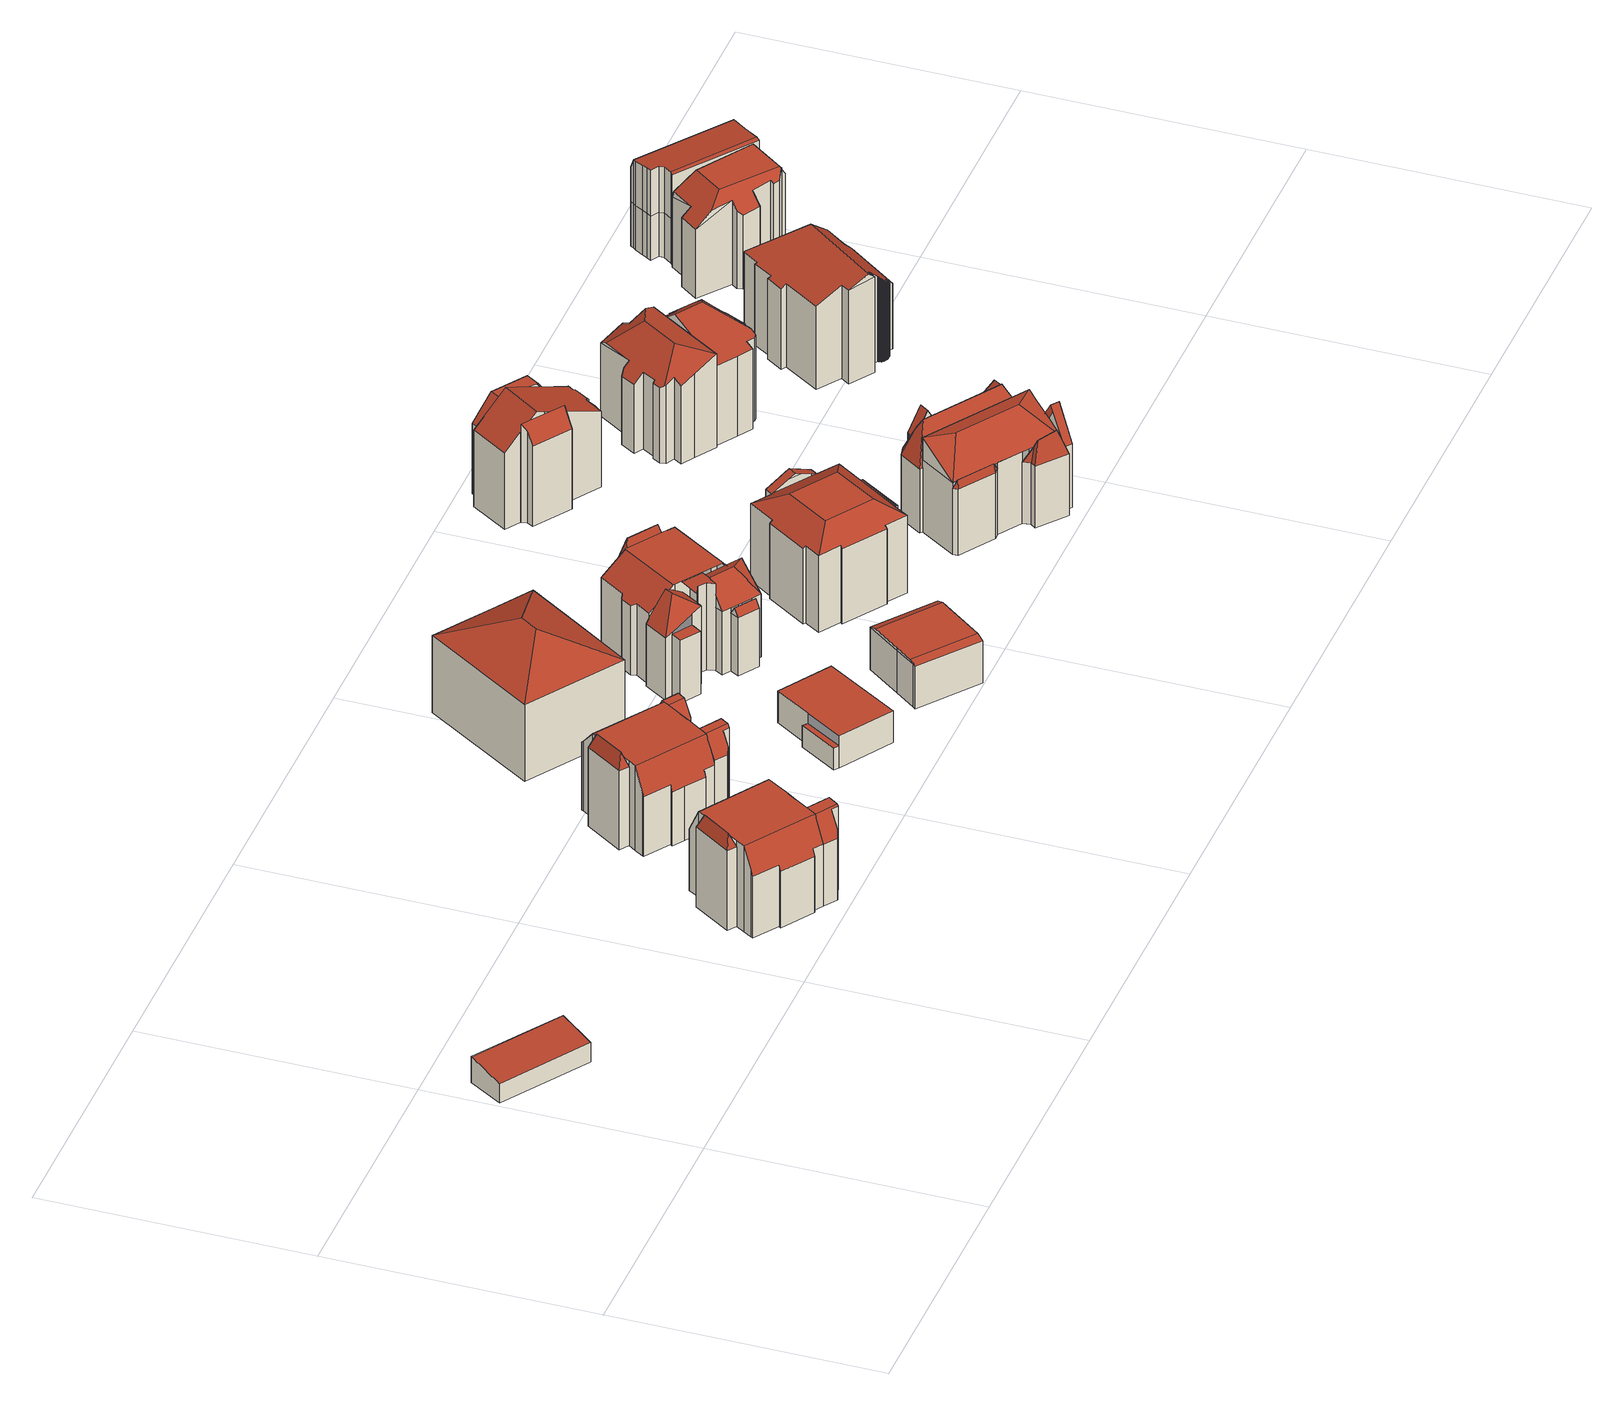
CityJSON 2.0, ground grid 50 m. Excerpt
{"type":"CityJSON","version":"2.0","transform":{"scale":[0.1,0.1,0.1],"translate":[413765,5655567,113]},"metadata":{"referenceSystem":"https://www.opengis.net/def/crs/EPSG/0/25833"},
"CityObjects":{
"building1":{"type":"Building","attributes":{"Dachtyp_tdc":"tdcPolyFlatRoof","Gemeindeschluessel":14612000,"Dachneigung":10.15,"QualitaetDacherkennung":80,"Geometrietyp2DReferenz":"3000","measuredHeight":5.22,"function":"31001_9998","roofType":"2100"},"geometry":[{"type":"Solid","lod":"2","boundaries":[[[[0,1,2,3]],[[1,4,5,2]],[[4,6,7,5]],[[6,0,3,7]],[[6,4,1,0]],[[3,2,5,7]]]],"semantics":{"surfaces":[{"type":"WallSurface"},{"type":"RoofSurface"},{"type":"GroundSurface"}],"values":[[0,0,0,0,1,2]]}}]},
"building2":{"type":"Building","attributes":{"Gemeindeschluessel":14612000,"Geometrietyp2DReferenz":"3000","function":"31001_9998","roofType":"9999"},"children":["building2-1","building2-2","building2-3","building2-4"]},
"building2-1":{"type":"BuildingPart","attributes":{"Dachtyp_tdc":"tdcFreeFormRoof","Dachneigung":68.94,"QualitaetDacherkennung":16,"Geometrietyp2DReferenz":"3000","measuredHeight":18.73,"roofType":"5000"},"parents":["building2"],"geometry":[{"type":"MultiSurface","lod":"2","boundaries":[[[8,9,10,11]],[[9,12,13,10]],[[12,14,15,13]],[[16,14,12]],[[17,16,12,9]],[[17,9,8]],[[16,17,8,14]],[[10,13,15,11]]],"semantics":{"surfaces":[{"type":"WallSurface"},{"type":"RoofSurface"},{"type":"GroundSurface"}],"values":[0,0,0,1,1,1,1,2]}}]},
"building2-2":{"type":"BuildingPart","attributes":{"Dachtyp_tdc":"tdcFreeFormRoof","Dachneigung":63.87,"QualitaetDacherkennung":48,"Geometrietyp2DReferenz":"3000","measuredHeight":17.4,"roofType":"5000"},"parents":["building2"],"geometry":[{"type":"MultiSurface","lod":"2","boundaries":[[[18,19,20,21]],[[19,22,23,20]],[[22,24,25,23]],[[24,26,27,25]],[[26,28,29,27]],[[28,30,31,29]],[[30,32,33,31]],[[32,34,35,33]],[[34,36,37,35]],[[36,38,39,37]],[[38,40,41,39]],[[40,42,43,41]],[[30,28,26,24,22,19,18,44]],[[45,42,40,38,36,34,32]],[[44,45,32,30]],[[21,20,23,25,27,29,31,33,35,37,39,41,43,46,47]]],"semantics":{"surfaces":[{"type":"WallSurface"},{"type":"RoofSurface"},{"type":"GroundSurface"}],"values":[0,0,0,0,0,0,0,0,0,0,0,0,1,1,1,2]}}]},
"building2-3":{"type":"BuildingPart","attributes":{"Dachtyp_tdc":"tdcCutGableRoof","Dachneigung":0.083,"QualitaetDacherkennung":59,"Geometrietyp2DReferenz":"3000","measuredHeight":17.43,"roofType":"9999"},"parents":["building2"],"geometry":[{"type":"MultiSurface","lod":"2","boundaries":[[[48,15,14]],[[48,49,50,15]],[[49,51,52,50]],[[51,53,54,52]],[[53,55,56,54]],[[55,57,58,56]],[[57,59,60,58]],[[59,61,60]],[[62,63,18,21,64,65]],[[66,67,59,57,55,53,51,49]],[[68,69,70,71,72,73,74,75,45,76]],[[49,48,77,68,76,63,62,66]],[[46,43,78,79,80,81,82,83,84,11,15,50,52,54,56,58,60,85,86,64,21,47]],[[75,74,78,43,42]],[[74,73,79,78]],[[73,72,80,79]],[[72,71,81,80]],[[71,70,82,81]],[[70,69,83,82]],[[69,68,84,83]],[[68,77,11,84]],[[77,8,11]]],"semantics":{"surfaces":[{"type":"WallSurface"},{"type":"RoofSurface"},{"type":"GroundSurface"}],"values":[0,0,0,0,0,0,0,0,0,1,1,1,2,0,0,0,0,0,0,0,0,0]}}]},
"building2-4":{"type":"BuildingPart","attributes":{"Dachtyp_tdc":"tdcPolyFlatRoof","Dachneigung":0,"QualitaetDacherkennung":0,"Geometrietyp2DReferenz":"3000","measuredHeight":3.07,"roofType":"9999"},"parents":["building2"],"geometry":[{"type":"MultiSurface","lod":"2","boundaries":[[[65,87,88,89,90,91,92,93,94,61,95,96]],[[61,94,97,60]],[[94,93,98,97]],[[93,92,99,98]],[[92,91,100,99]],[[91,90,101,100]],[[90,89,102,101]],[[89,88,103,102]],[[88,87,104,103]],[[87,65,64,104]],[[85,60,97,98,99,100,101,102,103,104,64,86]],[[60,85,95,61]],[[85,86,96,95]],[[86,64,65,96]]],"semantics":{"surfaces":[{"type":"RoofSurface"},{"type":"WallSurface"},{"type":"GroundSurface"},{"type":"ClosureSurface","isClosure":"1","QuelleClosure":"LoD1Solid"}],"values":[0,1,1,1,1,1,1,1,1,1,2,3,3,3]}}]},
"building3":{"type":"Building","attributes":{"Gemeindeschluessel":14612000,"Geometrietyp2DReferenz":"3000","function":"31001_9998","roofType":"9999"},"children":["building3-1","building3-2","building3-3","building3-4"]},
"building3-1":{"type":"BuildingPart","attributes":{"Dachtyp_tdc":"tdcFreeFormRoof","Dachneigung":71.23,"QualitaetDacherkennung":24,"Geometrietyp2DReferenz":"3000","measuredHeight":18.83,"roofType":"5000"},"parents":["building3"],"geometry":[{"type":"MultiSurface","lod":"2","boundaries":[[[105,106,107,108]],[[106,109,110,107]],[[111,105,108,112]],[[113,109,106]],[[114,113,106,105]],[[114,105,111]],[[113,114,111,109]],[[108,107,110,112]]],"semantics":{"surfaces":[{"type":"WallSurface"},{"type":"RoofSurface"},{"type":"GroundSurface"}],"values":[0,0,0,1,1,1,1,2]}}]},
"building3-2":{"type":"BuildingPart","attributes":{"Dachtyp_tdc":"tdcFreeFormRoof","Dachneigung":60.77,"QualitaetDacherkennung":48,"Geometrietyp2DReferenz":"3000","measuredHeight":17.16,"roofType":"5000"},"parents":["building3"],"geometry":[{"type":"MultiSurface","lod":"2","boundaries":[[[115,116,117,118]],[[116,119,120,117]],[[119,121,122,120]],[[121,123,124,125,122]],[[126,127,128,129]],[[127,130,131,128]],[[130,132,133,131]],[[132,134,135,133]],[[134,136,137,135]],[[136,138,139,137]],[[138,140,141,139]],[[140,115,118,141]],[[142,143,144,123,121,119,116,115,140]],[[138,136,134,132,130,127,126,145]],[[145,142,140,138]],[[118,117,120,122,125,146,147,148,129,128,131,133,135,137,139,141]]],"semantics":{"surfaces":[{"type":"WallSurface"},{"type":"RoofSurface"},{"type":"GroundSurface"}],"values":[0,0,0,0,0,0,0,0,0,0,0,0,1,1,1,2]}}]},
"building3-3":{"type":"BuildingPart","attributes":{"Dachtyp_tdc":"tdcFreeFormRoof","Dachneigung":61.76,"QualitaetDacherkennung":52,"Geometrietyp2DReferenz":"3000","measuredHeight":17.16,"roofType":"5000"},"parents":["building3"],"geometry":[{"type":"MultiSurface","lod":"2","boundaries":[[[149,150,151,152]],[[150,153,154,151]],[[153,155,156,154]],[[155,157,158,156]],[[157,159,160,158]],[[159,161,162,160]],[[161,163,164,162]],[[165,166,167,168]],[[166,149,152,167]],[[169,170,166,165,171,172,173]],[[174,175,176,177,178,179]],[[172,180,176,175,173]],[[157,174,179,159]],[[159,179,178,161]],[[161,178,177,163]],[[155,175,174,157]],[[153,173,175,155]],[[150,169,173,153]],[[149,170,169,150]],[[166,170,149]],[[152,151,154,156,158,160,162,164,181,168,167]]],"semantics":{"surfaces":[{"type":"WallSurface"},{"type":"RoofSurface"},{"type":"GroundSurface"}],"values":[0,0,0,0,0,0,0,0,0,1,1,1,0,0,0,0,0,0,0,0,2]}}]},
"building3-4":{"type":"BuildingPart","attributes":{"Dachtyp_tdc":"tdcCutGableRoof","Dachneigung":0.085,"QualitaetDacherkennung":45,"Geometrietyp2DReferenz":"3000","measuredHeight":17.19,"roofType":"9999"},"parents":["building3"],"geometry":[{"type":"MultiSurface","lod":"2","boundaries":[[[124,182,183,125]],[[182,184,185,183]],[[184,186,187,185]],[[186,188,189,187]],[[188,190,191,189]],[[190,192,193,191]],[[192,194,195,193]],[[194,196,197,195]],[[196,198,112,197]],[[198,111,112]],[[199,110,109]],[[199,200,201,110]],[[200,202,203,201]],[[202,204,205,203]],[[204,206,207,205]],[[206,208,209,207]],[[208,210,211,209]],[[210,212,213,211]],[[212,214,165,168,213]],[[215,216,126,129,217]],[[180,171,214,212,210,208,206,204,202,200]],[[196,194,192,190,188,186,184,182,124,144,218]],[[200,199,198,196,218,216,215,180]],[[146,125,183,185,187,189,191,193,195,197,112,110,201,203,205,207,209,211,213,168,181,164,217,129,148,147]]],"semantics":{"surfaces":[{"type":"WallSurface"},{"type":"RoofSurface"},{"type":"GroundSurface"}],"values":[0,0,0,0,0,0,0,0,0,0,0,0,0,0,0,0,0,0,0,0,1,1,1,2]}}]},
"building4":{"type":"Building","attributes":{"Gemeindeschluessel":14612000,"Geometrietyp2DReferenz":"3000","function":"31001_9998","roofType":"9999"},"children":["building4-1","building4-2"]},
"building4-1":{"type":"BuildingPart","attributes":{"Dachtyp_tdc":"tdcPolyFlatRoof","Dachneigung":0,"QualitaetDacherkennung":64,"Geometrietyp2DReferenz":"3000","measuredHeight":6.53,"roofType":"1000"},"parents":["building4"],"geometry":[{"type":"MultiSurface","lod":"2","boundaries":[[[219,220,221,222]],[[220,223,224,221]],[[223,225,226,227,224]],[[228,219,222,229,230]],[[228,225,223,220,219]],[[222,221,224,227,229]]],"semantics":{"surfaces":[{"type":"WallSurface"},{"type":"RoofSurface"},{"type":"GroundSurface"}],"values":[0,0,0,0,1,2]}}]},
"building4-2":{"type":"BuildingPart","attributes":{"Dachtyp_tdc":"tdcPolyFlatRoof","Dachneigung":0,"QualitaetDacherkennung":9,"Geometrietyp2DReferenz":"3000","measuredHeight":4.47,"roofType":"1000"},"parents":["building4"],"geometry":[{"type":"MultiSurface","lod":"2","boundaries":[[[231,230,229,232]],[[226,233,234,227]],[[233,231,232,234]],[[233,226,230,231]],[[232,229,227,234]]],"semantics":{"surfaces":[{"type":"WallSurface"},{"type":"RoofSurface"},{"type":"GroundSurface"}],"values":[0,0,0,1,2]}}]},
"building5":{"type":"Building","attributes":{"Dachtyp_tdc":"tdcHipRoof","Gemeindeschluessel":14612000,"Dachneigung":25.05,"QualitaetDacherkennung":82,"Geometrietyp2DReferenz":"3000","measuredHeight":20.49,"function":"31001_9998","roofType":"3200"},"geometry":[{"type":"Solid","lod":"2","boundaries":[[[[235,236,237,238]],[[236,239,240,237]],[[239,241,242,240]],[[241,243,244,242]],[[243,245,246,244]],[[245,247,248,246]],[[247,235,238,248]],[[243,241,239,236,249]],[[235,247,250]],[[236,235,250,249]],[[247,245,243,249,250]],[[238,237,240,242,244,246,248]]]],"semantics":{"surfaces":[{"type":"WallSurface"},{"type":"RoofSurface"},{"type":"GroundSurface"}],"values":[[0,0,0,0,0,0,0,1,1,1,1,2]]}}]},
"building6":{"type":"Building","attributes":{"Dachtyp_tdc":"tdcCutGableRoof","Gemeindeschluessel":14612000,"Dachneigung":0.039,"QualitaetDacherkennung":63,"Geometrietyp2DReferenz":"3000","measuredHeight":9.21,"function":"31001_9998","roofType":"9999"},"geometry":[{"type":"Solid","lod":"2","boundaries":[[[[251,252,253,254]],[[252,255,256,253]],[[255,257,258,256]],[[257,259,260,258]],[[259,261,262,260]],[[261,251,254,262]],[[261,263,264,265,251]],[[266,267,268,269]],[[263,268,267,270,264]],[[252,265,264,270,255]],[[255,270,267,266,257]],[[257,266,269,259]],[[259,269,268,263,261]],[[251,265,252]],[[254,253,256,258,260,262]]]],"semantics":{"surfaces":[{"type":"WallSurface"},{"type":"RoofSurface"},{"type":"GroundSurface"}],"values":[[0,0,0,0,0,0,1,1,1,0,0,0,0,0,2]]}}]},
"building7":{"type":"Building","attributes":{"Gemeindeschluessel":14612000,"Geometrietyp2DReferenz":"3000","function":"31001_9998","roofType":"9999"},"children":["building7-1","building7-2","building7-3","building7-4","building7-5","building7-6","building7-7"]},
"building7-1":{"type":"BuildingPart","attributes":{"Dachtyp_tdc":"tdcPolyFlatRoof","Dachneigung":0,"QualitaetDacherkennung":30,"Geometrietyp2DReferenz":"3000","measuredHeight":12.84,"roofType":"1000"},"parents":["building7"],"geometry":[{"type":"MultiSurface","lod":"2","boundaries":[[[271,272,273,274]],[[275,276,277,278]],[[276,271,274,277]],[[276,275,272,271]],[[274,273,278,277]]],"semantics":{"surfaces":[{"type":"WallSurface"},{"type":"RoofSurface"},{"type":"GroundSurface"}],"values":[0,0,0,1,2]}}]},
"building7-2":{"type":"BuildingPart","attributes":{"Dachtyp_tdc":"tdcFreeFormRoof","Dachneigung":56.28,"QualitaetDacherkennung":9,"Geometrietyp2DReferenz":"3000","measuredHeight":13.29,"roofType":"5000"},"parents":["building7"],"geometry":[{"type":"MultiSurface","lod":"2","boundaries":[[[279,280,281,282]],[[280,283,284,281]],[[285,279,282,286]],[[287,280,279,288]],[[285,283,287,288]],[[280,287,283]],[[285,288,279]],[[282,281,284,286]]],"semantics":{"surfaces":[{"type":"WallSurface"},{"type":"RoofSurface"},{"type":"GroundSurface"}],"values":[0,0,0,1,1,0,0,2]}}]},
"building7-3":{"type":"BuildingPart","attributes":{"Dachtyp_tdc":"tdcCutGableRoof","Dachneigung":0.027,"QualitaetDacherkennung":46,"Geometrietyp2DReferenz":"3000","measuredHeight":17.98,"roofType":"9999"},"parents":["building7"],"geometry":[{"type":"MultiSurface","lod":"2","boundaries":[[[289,290,291]],[[289,292,293,290]],[[292,294,295,293]],[[294,296,297,295]],[[296,298,299,297]],[[298,300,301,299]],[[300,302,303,301]],[[302,304,305,306,303]],[[307,308,309,310,311]],[[308,312,313,309]],[[312,314,315,313]],[[316,317,318,319]],[[317,320,321,318]],[[320,322,323,321]],[[322,324,323]],[[320,317,316,314,312,308,307,325,326,327,328]],[[329,330,304,302,300,298,296,294,292]],[[328,331,329,292,289,322,320]],[[290,293,295,297,299,301,303,306,332,333,334,335,336,310,309,313,315,319,318,321,323]],[[314,316,319,315]]],"semantics":{"surfaces":[{"type":"WallSurface"},{"type":"RoofSurface"},{"type":"GroundSurface"}],"values":[0,0,0,0,0,0,0,0,0,0,0,0,0,0,0,1,1,1,2,0]}}]},
"building7-4":{"type":"BuildingPart","attributes":{"Dachtyp_tdc":"tdcHipAndGableRoof","Dachneigung":52.8,"QualitaetDacherkennung":31,"Geometrietyp2DReferenz":"3000","measuredHeight":18.02,"roofType":"5000"},"parents":["building7"],"geometry":[{"type":"MultiSurface","lod":"2","boundaries":[[[337,338,339,340]],[[338,341,275,278,339]],[[342,343,344,273,272]],[[343,345,346,344]],[[345,311,310,346]],[[343,342,341,338,347]],[[338,337,348,349,327,350,347]],[[350,325,311,345,343,347]],[[336,335,334,340,339,278,273,344,346,310]]],"semantics":{"surfaces":[{"type":"WallSurface"},{"type":"RoofSurface"},{"type":"GroundSurface"}],"values":[0,0,0,0,0,1,1,1,2]}}]},
"building7-5":{"type":"BuildingPart","attributes":{"Dachtyp_tdc":"tdcHipAndGableRoof","Dachneigung":57.94,"QualitaetDacherkennung":33,"Geometrietyp2DReferenz":"3000","measuredHeight":17.99,"roofType":"5000"},"parents":["building7"],"geometry":[{"type":"MultiSurface","lod":"2","boundaries":[[[305,351,352,306]],[[351,353,354,352]],[[353,355,285,286,354]],[[356,357,358,284,283]],[[357,359,360,358]],[[353,361,362]],[[361,363,330,364,365,366,367,362]],[[356,355,353,362,367,368,369,357]],[[357,369,359]],[[305,304,363,361,351]],[[351,361,353]],[[306,352,354,286,284,358,360,333,332]]],"semantics":{"surfaces":[{"type":"WallSurface"},{"type":"RoofSurface"},{"type":"GroundSurface"}],"values":[0,0,0,0,0,1,1,1,0,0,0,2]}}]},
"building7-6":{"type":"BuildingPart","attributes":{"Dachtyp_tdc":"tdcPolyFlatRoof","Dachneigung":3.85,"QualitaetDacherkennung":46,"Geometrietyp2DReferenz":"3000","measuredHeight":17.85,"roofType":"2100"},"parents":["building7"],"geometry":[{"type":"MultiSurface","lod":"2","boundaries":[[[370,371,372,360,359,369]],[[371,373,374,372]],[[373,375,337,340,374]],[[376,377,375,373,371,370,368,366]],[[360,372,374,340,334,333]]],"semantics":{"surfaces":[{"type":"WallSurface"},{"type":"RoofSurface"},{"type":"GroundSurface"}],"values":[0,0,0,1,2]}}]},
"building7-7":{"type":"BuildingPart","attributes":{"Dachtyp_tdc":"tdcFreeFormRoof","Dachneigung":75.62,"QualitaetDacherkennung":17,"Geometrietyp2DReferenz":"3000","measuredHeight":19,"roofType":"5000"},"parents":["building7"],"geometry":[{"type":"MultiSurface","lod":"2","boundaries":[[[378,379,380,381]],[[379,291,290,380]],[[324,378,381,323]],[[382,291,379]],[[383,382,379,378]],[[383,378,324]],[[382,383,324,291]],[[381,380,290,323]]],"semantics":{"surfaces":[{"type":"WallSurface"},{"type":"RoofSurface"},{"type":"GroundSurface"}],"values":[0,0,0,1,1,1,1,2]}}]},
"building8":{"type":"Building","attributes":{"Gemeindeschluessel":14612000,"Geometrietyp2DReferenz":"3000","function":"31001_9998","roofType":"9999"},"children":["building8-1","building8-2","building8-3"]},
"building8-1":{"type":"BuildingPart","attributes":{"Dachtyp_tdc":"tdcGableRoof","Dachneigung":24.05,"QualitaetDacherkennung":38,"Geometrietyp2DReferenz":"3000","measuredHeight":17.75,"roofType":"3100"},"parents":["building8"],"geometry":[{"type":"MultiSurface","lod":"2","boundaries":[[[384,385,386,387]],[[385,388,389,386]],[[388,390,391,389]],[[388,385,392]],[[385,384,393,394,392]],[[390,388,392,394,395]],[[387,386,389,391]]],"semantics":{"surfaces":[{"type":"WallSurface"},{"type":"RoofSurface"},{"type":"GroundSurface"}],"values":[0,0,0,0,1,1,2]}}]},
"building8-2":{"type":"BuildingPart","attributes":{"Dachtyp_tdc":"tdcCutTentRoof","Dachneigung":0.045,"QualitaetDacherkennung":71,"Geometrietyp2DReferenz":"3000","measuredHeight":18.6,"roofType":"9999"},"parents":["building8"],"geometry":[{"type":"MultiSurface","lod":"2","boundaries":[[[396,397,398,399]],[[397,400,401,398]],[[400,402,403,401]],[[402,404,405,403]],[[404,406,407,405]],[[406,408,409,407]],[[408,410,411,409]],[[410,412,387,411]],[[412,384,387]],[[413,391,390]],[[413,414,415,391]],[[414,416,417,415]],[[416,418,417]],[[419,420,421,422,423]],[[420,424,425,421]],[[424,426,427,425]],[[426,428,429,427]],[[428,396,399,429]],[[410,408,406,404,402,400,430,431]],[[414,413,395,393,412,410,431,432]],[[424,420,419,416,414,432,433]],[[400,397,396,428,426,424,433,430]],[[433,432,431,430]],[[399,398,401,403,405,407,409,411,387,391,415,417,422,421,425,427,429]]],"semantics":{"surfaces":[{"type":"WallSurface"},{"type":"RoofSurface"},{"type":"GroundSurface"}],"values":[0,0,0,0,0,0,0,0,0,0,0,0,0,0,0,0,0,0,1,1,1,1,1,2]}}]},
"building8-3":{"type":"BuildingPart","attributes":{"Dachtyp_tdc":"tdcFreeFormRoof","Dachneigung":25.91,"QualitaetDacherkennung":15,"Geometrietyp2DReferenz":"3000","measuredHeight":15.72,"roofType":"5000"},"parents":["building8"],"geometry":[{"type":"MultiSurface","lod":"2","boundaries":[[[418,434,435,417]],[[434,436,437,435]],[[436,423,422,437]],[[438,423,436]],[[439,438,436,434]],[[439,434,418]],[[438,439,418,423]],[[417,435,437,422]]],"semantics":{"surfaces":[{"type":"WallSurface"},{"type":"RoofSurface"},{"type":"GroundSurface"}],"values":[0,0,0,1,1,1,1,2]}}]},
"building9":{"type":"Building","attributes":{"Gemeindeschluessel":14612000,"Geometrietyp2DReferenz":"3000","function":"31001_9998","roofType":"9999"},"children":["building9-1","building9-2","building9-3","building9-4","building9-5","building9-6"]},
"building9-1":{"type":"BuildingPart","attributes":{"Dachtyp_tdc":"tdcFreeFormRoof","Dachneigung":73.49,"QualitaetDacherkennung":21,"Geometrietyp2DReferenz":"3000","measuredHeight":17.15,"roofType":"5000"},"parents":["building9"],"geometry":[{"type":"MultiSurface","lod":"2","boundaries":[[[440,441,442,443]],[[441,444,445,442]],[[444,446,447,445]],[[448,449,450,451]],[[449,452,453,450]],[[452,440,443,453]],[[449,448,454,455]],[[448,456,454]],[[456,446,457,458,459,455,454]],[[446,444,457]],[[444,441,458,457]],[[441,440,459,458]],[[440,452,449,455,459]],[[443,442,445,447,460,451,450,453]]],"semantics":{"surfaces":[{"type":"WallSurface"},{"type":"RoofSurface"},{"type":"GroundSurface"}],"values":[0,0,0,0,0,0,1,1,1,1,1,1,1,2]}}]},
"building9-2":{"type":"BuildingPart","attributes":{"Dachtyp_tdc":"tdcHipRoof","Dachneigung":44.76,"QualitaetDacherkennung":26,"Geometrietyp2DReferenz":"3000","measuredHeight":19.75,"roofType":"3200"},"parents":["building9"],"geometry":[{"type":"MultiSurface","lod":"2","boundaries":[[[461,462,463,447,446]],[[462,464,463]],[[465,466,467,468,469,470]],[[471,472,473,474,475,476]],[[477,478,479]],[[480,481,482,483,484,485]],[[462,486,461,480,485,479,478]],[[484,477,479,485]],[[461,486,462]],[[462,478,465]],[[466,477,484,471]],[[471,484,483,472]],[[465,478,477,466]],[[447,463,469,468,475,474,487,460]]],"semantics":{"surfaces":[{"type":"WallSurface"},{"type":"RoofSurface"},{"type":"GroundSurface"}],"values":[0,0,0,0,1,1,1,1,0,0,0,0,0,2]}}]},
"building9-3":{"type":"BuildingPart","attributes":{"Dachtyp_tdc":"tdcFreeFormRoof","Dachneigung":77.21,"QualitaetDacherkennung":11,"Geometrietyp2DReferenz":"3000","measuredHeight":14.96,"roofType":"5000"},"parents":["building9"],"geometry":[{"type":"MultiSurface","lod":"2","boundaries":[[[464,488,489,463]],[[488,490,491,489]],[[490,470,469,491]],[[492,470,490]],[[493,492,490,488]],[[493,488,464]],[[492,493,464,470]],[[463,489,491,469]]],"semantics":{"surfaces":[{"type":"WallSurface"},{"type":"RoofSurface"},{"type":"GroundSurface"}],"values":[0,0,0,1,1,1,1,2]}}]},
"building9-4":{"type":"BuildingPart","attributes":{"Dachtyp_tdc":"tdcFreeFormRoof","Dachneigung":64.59,"QualitaetDacherkennung":11,"Geometrietyp2DReferenz":"3000","measuredHeight":19.85,"roofType":"5000"},"parents":["building9"],"geometry":[{"type":"MultiSurface","lod":"2","boundaries":[[[494,495,496,497]],[[495,498,499,496]],[[498,500,501,499]],[[502,503,504,505]],[[503,506,507,504]],[[506,508,509,507]],[[508,510,511,509]],[[510,512,513,511]],[[512,514,515,513]],[[514,516,517,515]],[[516,518,519,517]],[[518,476,475,519]],[[467,494,497,468]],[[518,516,520]],[[516,514,512,521,520]],[[512,510,508,506,522,521]],[[506,503,502,500,498,523,524,525,522]],[[498,495,523]],[[495,494,524,523]],[[494,467,476,525,524]],[[476,518,520,521,522,525]],[[497,496,499,501,505,504,507,509,511,513,515,517,519,475,468]]],"semantics":{"surfaces":[{"type":"WallSurface"},{"type":"RoofSurface"},{"type":"GroundSurface"}],"values":[0,0,0,0,0,0,0,0,0,0,0,0,0,1,1,1,1,1,1,1,1,2]}}]},
"building9-5":{"type":"BuildingPart","attributes":{"Dachtyp_tdc":"tdcGableRoof","Dachneigung":59.98,"QualitaetDacherkennung":42,"Geometrietyp2DReferenz":"3000","measuredHeight":19.25,"roofType":"3100"},"parents":["building9"],"geometry":[{"type":"MultiSurface","lod":"2","boundaries":[[[473,526,527,474]],[[526,528,529,527]],[[528,530,531,529]],[[530,532,451,531]],[[528,526,473,533,482,534]],[[534,532,530,528]],[[487,474,527,529,531,451,460]]],"semantics":{"surfaces":[{"type":"WallSurface"},{"type":"RoofSurface"},{"type":"GroundSurface"}],"values":[0,0,0,0,1,1,2]}}]},
"building9-6":{"type":"BuildingPart","attributes":{"Dachtyp_tdc":"tdcGableRoof","Dachneigung":60.09,"QualitaetDacherkennung":43,"Geometrietyp2DReferenz":"3000","measuredHeight":18.38,"roofType":"3100"},"parents":["building9"],"geometry":[{"type":"MultiSurface","lod":"2","boundaries":[[[535,504,505,501,536,537]],[[538,539,504,535]],[[539,540,502,505,504]],[[541,542,536,501,500]],[[542,543,537,536]],[[543,538,535,537]],[[544,543,542,541,545]],[[546,547,544,545,548]],[[539,546,548,540]],[[540,548,545,541]],[[538,547,546,539]],[[543,544,547,538]]],"semantics":{"surfaces":[{"type":"GroundSurface"},{"type":"WallSurface"},{"type":"RoofSurface"}],"values":[0,1,1,1,1,1,2,2,1,1,1,1]}}]},
"building10":{"type":"Building","attributes":{"Gemeindeschluessel":14612000,"Geometrietyp2DReferenz":"3000","function":"31001_9998","roofType":"9999"},"children":["building10-1","building10-2","building10-3"]},
"building10-1":{"type":"BuildingPart","attributes":{"Dachtyp_tdc":"tdcPolyFlatRoof","Dachneigung":59.56,"QualitaetDacherkennung":51,"Geometrietyp2DReferenz":"3000","measuredHeight":19.94,"roofType":"2100"},"parents":["building10"],"geometry":[{"type":"MultiSurface","lod":"2","boundaries":[[[549,550,551,552,553]],[[550,554,555,551]],[[554,556,557,555]],[[556,558,559,560,557]],[[558,556,554,550,549,561,562,563,564]],[[552,551,555,557,560,565]]],"semantics":{"surfaces":[{"type":"WallSurface"},{"type":"RoofSurface"},{"type":"GroundSurface"}],"values":[0,0,0,0,1,2]}}]},
"building10-2":{"type":"BuildingPart","attributes":{"Dachtyp_tdc":"tdcCutGableRoof","Dachneigung":0.098,"QualitaetDacherkennung":52,"Geometrietyp2DReferenz":"3000","measuredHeight":18.99,"roofType":"9999"},"parents":["building10"],"geometry":[{"type":"MultiSurface","lod":"2","boundaries":[[[566,567,568,569]],[[567,570,571,568]],[[570,572,573,571]],[[567,566,574,575]],[[570,567,575,576]],[[572,570,576,577,578]],[[576,575,574,579,580,577]],[[569,568,571,573,581]]],"semantics":{"surfaces":[{"type":"WallSurface"},{"type":"RoofSurface"},{"type":"GroundSurface"}],"values":[0,0,0,1,0,1,1,2]}}]},
"building10-3":{"type":"BuildingPart","attributes":{"Dachtyp_tdc":"tdcGableRoof","Dachneigung":23.31,"QualitaetDacherkennung":14,"Geometrietyp2DReferenz":"3000","measuredHeight":21.15,"roofType":"3100"},"parents":["building10"],"geometry":[{"type":"MultiSurface","lod":"2","boundaries":[[[582,583,584,585]],[[583,586,587,584]],[[586,588,589,587]],[[588,590,591,589]],[[590,592,593,591]],[[592,594,595,593]],[[594,596,597,595]],[[596,553,552,597]],[[559,598,599,560]],[[598,600,601,599]],[[600,602,603,601]],[[602,604,569,603]],[[604,566,569]],[[605,573,572]],[[605,606,607,573]],[[608,604,602,600,598,559,564,609]],[[609,562,553,596,594,592,590,588,586,583,582,606,605,578,580,608]],[[607,585,584,587,589,591,593,595,597,552,565,560,599,601,603,569,581,573]],[[606,582,585,607]]],"semantics":{"surfaces":[{"type":"WallSurface"},{"type":"RoofSurface"},{"type":"GroundSurface"}],"values":[0,0,0,0,0,0,0,0,0,0,0,0,0,0,0,1,1,2,0]}}]},
"building11":{"type":"Building","attributes":{"Dachtyp_tdc":"tdcFreeFormRoof","Gemeindeschluessel":14612000,"Dachneigung":40.17,"QualitaetDacherkennung":18,"Geometrietyp2DReferenz":"3000","measuredHeight":19.99,"function":"31001_9998","roofType":"5000"},"geometry":[{"type":"Solid","lod":"2","boundaries":[[[[610,611,612,613]],[[611,614,615,612]],[[614,616,617,615]],[[616,618,619,617]],[[618,620,621,619]],[[620,622,623,621]],[[622,624,625,623]],[[624,626,627,625]],[[626,628,629,627]],[[628,630,631,629]],[[630,632,633,631]],[[632,634,635,633]],[[634,636,637,635]],[[636,638,639,637]],[[638,640,641,639]],[[640,642,643,641]],[[642,610,613,643]],[[616,614,644,645,622,620,618]],[[610,642,640,646,647,648]],[[611,648,647,644,614]],[[644,647,646,638,636,634,632,630,628,626,624,645]],[[624,622,645]],[[640,638,646]],[[611,610,648]],[[613,612,615,617,619,621,623,625,627,629,631,633,635,637,639,641,643]]]],"semantics":{"surfaces":[{"type":"WallSurface"},{"type":"RoofSurface"},{"type":"GroundSurface"}],"values":[[0,0,0,0,0,0,0,0,0,0,0,0,0,0,0,0,0,1,1,1,1,0,0,0,2]]}}]},
"building12":{"type":"Building","attributes":{"Dachtyp_tdc":"tdcFreeFormRoof","Gemeindeschluessel":14612000,"Dachneigung":19.99,"QualitaetDacherkennung":17,"Geometrietyp2DReferenz":"3000","measuredHeight":20.39,"function":"31001_9998","roofType":"5000"},"geometry":[{"type":"Solid","lod":"2","boundaries":[[[[649,650,651,652]],[[650,653,654,651]],[[653,655,656,654]],[[655,657,658,656]],[[657,659,660,658]],[[659,661,662,660]],[[661,663,664,662]],[[663,665,666,664]],[[665,667,668,666]],[[667,669,670,668]],[[669,671,672,670]],[[671,673,674,672]],[[673,675,676,674]],[[675,677,678,676]],[[677,679,680,678]],[[679,681,682,680]],[[681,683,684,682]],[[683,685,686,684]],[[685,649,652,686]],[[687,675,673,671,669,667,665,663,661,659,688,689]],[[657,655,653,650,690,689,688]],[[677,687,689,690,649,685,683,681,679]],[[659,657,688]],[[650,649,690]],[[677,675,687]],[[652,651,654,656,658,660,662,664,666,668,670,672,674,676,678,680,682,684,686]]]],"semantics":{"surfaces":[{"type":"WallSurface"},{"type":"RoofSurface"},{"type":"GroundSurface"}],"values":[[0,0,0,0,0,0,0,0,0,0,0,0,0,0,0,0,0,0,0,1,1,1,0,0,0,2]]}}]},
"building13":{"type":"Building","attributes":{"Dachtyp_tdc":"tdcFreeFormRoof","Gemeindeschluessel":14612000,"Dachneigung":20.88,"QualitaetDacherkennung":15,"Geometrietyp2DReferenz":"3000","measuredHeight":20.53,"function":"31001_9998","roofType":"5000"},"geometry":[{"type":"Solid","lod":"2","boundaries":[[[[691,692,693,694]],[[692,695,696,693]],[[695,697,698,696]],[[697,699,700,698]],[[699,701,702,700]],[[701,703,704,702]],[[703,705,706,704]],[[705,707,708,706]],[[707,709,710,708]],[[709,711,712,710]],[[711,713,714,712]],[[713,715,716,714]],[[715,717,718,716]],[[717,719,720,718]],[[719,721,722,720]],[[721,723,724,722]],[[723,725,726,724]],[[725,727,728,726]],[[727,729,730,728]],[[729,731,732,730]],[[731,733,734,732]],[[733,735,736,734]],[[735,737,738,736]],[[737,739,740,738]],[[739,741,742,740]],[[741,743,744,742]],[[743,745,746,744]],[[745,747,748,746]],[[747,749,750,748]],[[749,751,752,750]],[[751,753,754,752]],[[753,755,756,754]],[[755,757,758,756]],[[757,759,760,758]],[[759,761,762,760]],[[761,763,764,762]],[[763,765,766,764]],[[765,767,768,766]],[[767,769,770,768]],[[769,771,772,770]],[[771,773,774,772]],[[773,775,776,774]],[[775,777,778,776]],[[777,779,780,778]],[[779,781,782,780]],[[781,783,784,782]],[[783,785,786,784]],[[785,787,788,786]],[[787,789,790,788]],[[789,791,792,790]],[[791,793,794,792]],[[793,795,796,794]],[[795,797,798,796]],[[797,799,800,798]],[[799,801,802,800]],[[801,803,804,802]],[[803,805,806,804]],[[805,807,808,806]],[[807,809,810,808]],[[809,811,812,810]],[[811,813,814,812]],[[813,691,694,814]],[[815,807,805,803,801,799,816,817]],[[817,816,797,795,793,791,789,787,785,783,781,779,818]],[[813,811,809,815,817,818,777,775,773,771,769,767,765,763,761,759,757,755,753,751,749,747,745,743,741,739,737,735,733,731,729,727,725,723,721,719,717,715,713,711,709,707,705,703,701,699,697,695,692,691]],[[799,797,816]],[[779,777,818]],[[809,807,815]],[[694,693,696,698,700,702,704,706,708,710,712,714,716,718,720,722,724,726,728,730,732,734,736,738,740,742,744,746,748,750,752,754,756,758,760,762,764,766,768,770,772,774,776,778,780,782,784,786,788,790,792,794,796,798,800,802,804,806,808,810,812,814]]]],"semantics":{"surfaces":[{"type":"WallSurface"},{"type":"RoofSurface"},{"type":"GroundSurface"}],"values":[[0,0,0,0,0,0,0,0,0,0,0,0,0,0,0,0,0,0,0,0,0,0,0,0,0,0,0,0,0,0,0,0,0,0,0,0,0,0,0,0,0,0,0,0,0,0,0,0,0,0,0,0,0,0,0,0,0,0,0,0,0,0,1,1,1,0,0,0,2]]}}]},
"building14":{"type":"Building","attributes":{"Dachtyp_tdc":"tdcFreeFormRoof","Gemeindeschluessel":14612000,"Dachneigung":2.72,"QualitaetDacherkennung":35,"Geometrietyp2DReferenz":"3000","measuredHeight":19.31,"function":"31001_9998","roofType":"5000"},"geometry":[{"type":"Solid","lod":"2","boundaries":[[[[819,820,821,822]],[[820,823,824,821]],[[823,825,826,824]],[[825,827,828,826]],[[827,829,830,828]],[[829,831,832,830]],[[831,833,834,832]],[[833,835,836,834]],[[835,837,838,836]],[[837,839,840,838]],[[839,841,842,840]],[[841,843,844,842]],[[843,845,846,844]],[[845,847,848,846]],[[847,849,850,848]],[[849,851,852,850]],[[851,819,822,852]],[[833,831,853,854,855,839,837,835]],[[820,819,851,849,847,845,843,841,855,854,856,857]],[[856,858,859,827,825,823,857]],[[858,853,831,829,859]],[[854,853,858,856]],[[841,839,855]],[[829,827,859]],[[823,820,857]],[[822,821,824,826,828,830,832,834,836,838,840,842,844,846,848,850,852]]]],"semantics":{"surfaces":[{"type":"WallSurface"},{"type":"RoofSurface"},{"type":"GroundSurface"}],"values":[[0,0,0,0,0,0,0,0,0,0,0,0,0,0,0,0,0,1,1,1,1,1,0,0,0,2]]}}]},
"building15":{"type":"Building","attributes":{"Dachtyp_tdc":"tdcFreeFormRoof","Gemeindeschluessel":14612000,"Dachneigung":4.59,"QualitaetDacherkennung":21,"Geometrietyp2DReferenz":"3000","measuredHeight":18.5,"function":"31001_9998","roofType":"5000"},"geometry":[{"type":"Solid","lod":"2","boundaries":[[[[860,861,862,863]],[[861,864,865,862]],[[864,866,867,865]],[[866,868,869,867]],[[868,870,871,869]],[[870,872,873,871]],[[872,874,875,873]],[[874,876,877,875]],[[876,878,879,877]],[[878,880,881,879]],[[880,882,883,881]],[[882,884,885,883]],[[884,886,887,885]],[[886,888,889,887]],[[888,890,891,889]],[[890,892,893,891]],[[892,894,895,893]],[[894,896,897,895]],[[896,898,899,897]],[[898,900,901,899]],[[900,902,903,901]],[[902,904,905,903]],[[904,906,907,905]],[[906,908,909,907]],[[908,860,863,909]],[[910,911,912,913]],[[914,915,916,917,918,919,920,921,886,922,923,924,925,926,927]],[[928,929,930,931,932,933,913,912,934,914,927]],[[904,934,912,911,906]],[[902,914,934,904]],[[861,933,932,864]],[[860,913,933,861]],[[864,932,931,866]],[[866,931,930,868]],[[868,930,929,870]],[[870,929,928,872]],[[872,928,927,874]],[[874,927,926,876]],[[876,926,925,878]],[[878,925,924,880]],[[880,924,923,882]],[[882,923,922,884]],[[884,922,886]],[[888,921,920,890]],[[886,921,888]],[[890,920,919,892]],[[892,919,918,894]],[[894,918,917,896]],[[896,917,916,898]],[[898,916,915,900]],[[900,915,914,902]],[[908,910,913,860]],[[906,911,910,908]],[[863,862,865,867,869,871,873,875,877,879,881,883,885,887,889,891,893,895,897,899,901,903,905,907,909]]]],"semantics":{"surfaces":[{"type":"WallSurface"},{"type":"RoofSurface"},{"type":"GroundSurface"}],"values":[[0,0,0,0,0,0,0,0,0,0,0,0,0,0,0,0,0,0,0,0,0,0,0,0,0,1,1,1,0,0,0,0,0,0,0,0,0,0,0,0,0,0,0,0,0,0,0,0,0,0,0,0,0,2]]}}]}
},
"vertices":[
[9,360,48],[49,424,61],[49,424,9],[9,360,9],[210,320,61],[210,320,9],[169,257,48],[169,257,9],
[606,155,175],[589,166,175],[589,166,13],[606,155,13],[636,237,175],[636,237,13],[652,226,175],[652,226,13],[639,223,201],[603,169,201],
[748,102,129],[751,94,139],[751,94,13],[748,102,13],[767,84,138],[767,84,13],[771,77,147],[771,77,13],[764,64,176],[764,64,13],[776,57,176],[776,57,13],[773,52,187],[773,52,13],[760,33,187],[760,33,13],[759,31,183],[759,31,13],[747,39,183],[747,39,13],[739,25,149],[739,25,13],[732,23,138],[732,23,13],[708,39,138],[708,39,13],[732,78,187],[720,58,187],[720,58,13],[732,78,13],
[652,226,187],[663,242,187],[663,242,13],[676,263,138],[676,263,13],[721,234,139],[721,234,13],[724,238,128],[724,238,13],[784,200,129],[784,200,13],[782,196,138],[782,196,13],[782,196,44],[759,119,188],[748,102,188],[759,119,13],[759,119,44],[787,163,187],[800,184,138],[595,138,188],[586,123,150],[583,119,139],[629,89,138],[626,85,128],[686,47,127],[689,51,139],[708,39,139],[720,58,188],[606,155,188],[689,51,13],[686,47,13],[626,85,13],[629,89,13],[583,119,13],[586,123,13],[595,138,13],[800,184,13],[787,163,13],
[766,120,44],[785,109,44],[793,110,44],[800,121,44],[811,114,44],[829,142,44],[817,149,44],[828,166,44],[800,184,44],[787,163,44],[828,166,13],[817,149,13],[829,142,13],[811,114,13],[800,121,13],[793,110,13],[785,109,13],[766,120,13],
[746,410,173],[793,481,173],[793,481,13],[746,410,13],[809,470,173],[809,470,13],[763,399,173],[763,399,13],[795,467,202],[760,413,202],
[915,277,178],[904,284,178],[904,284,13],[915,277,13],[896,272,153],[896,272,13],[888,270,143],[888,270,13],[866,285,143],[866,285,134],[866,285,13],[906,347,126],[908,341,134],[908,341,13],[906,347,13],[924,331,134],[924,331,13],[928,321,144],[928,321,13],[922,312,165],[922,312,13],[933,304,165],[933,304,13],[927,295,185],[927,295,13],[917,280,185],[917,280,13],[879,305,185],[878,304,182],[875,299,172],[889,320,185],[878,304,13],[879,305,13],[889,320,13],
[982,403,138],[976,394,138],[976,394,13],[982,403,13],[971,386,138],[971,386,13],[961,372,138],[961,372,13],[952,358,138],[952,358,13],[940,355,138],[940,355,13],[924,365,138],[924,365,13],[920,368,138],[920,368,13],[957,425,138],[980,410,138],[980,410,13],[957,425,13],[976,394,167],[982,403,148],[948,411,170],[943,404,185],[971,386,185],[952,358,155],[961,372,185],[934,389,185],[920,368,139],[924,365,139],[940,355,140],[940,400,185],[940,400,13],
[847,297,134],[847,297,13],[844,293,122],[844,293,13],[807,317,123],[807,317,13],[785,331,122],[785,331,13],[788,335,134],[788,335,13],[741,366,134],[741,366,13],[742,368,140],[742,368,13],[753,385,185],[753,385,13],[763,399,185],[809,470,185],[816,481,185],[816,481,13],[830,502,156],[830,502,13],[832,506,151],[832,506,13],[879,476,151],[879,476,13],[882,480,145],[882,480,13],[941,442,145],[941,442,13],[938,437,151],[938,437,13],[957,425,151],[917,364,185],[906,347,185],[917,364,13],[878,304,185],
[1174,283,77],[1270,223,77],[1270,223,12],[1174,283,12],[1184,84,77],[1184,84,12],[1087,145,77],[1087,145,56],[1087,145,12],[1131,216,77],[1131,216,12],[1131,216,56],
[1122,222,56],[1122,222,12],[1078,151,56],[1078,151,12],
[876,622,169],[1011,831,169],[1011,831,13],[876,622,13],[1086,783,169],[1086,783,13],[1115,764,169],[1115,764,13],[1188,717,169],[1188,717,13],[1124,618,169],[1124,618,13],[1052,508,169],[1052,508,13],[1043,686,218],[1022,653,218],
[1289,83,96],[1293,88,96],[1293,88,10],[1289,83,10],[1321,126,96],[1321,126,10],[1369,190,96],[1369,190,10],[1476,109,96],[1476,109,10],[1395,2,96],[1395,2,10],[1404,14,102],[1297,94,102],[1293,88,99],[1369,190,97],[1360,177,102],[1467,97,102],[1476,109,97],[1321,126,102],
[1172,453,140],[1184,472,140],[1184,472,12],[1172,453,12],[1220,449,140],[1208,430,140],[1208,430,12],[1220,449,12],
[1314,365,130],[1277,389,130],[1277,389,12],[1314,365,12],[1287,405,130],[1287,405,12],[1324,381,130],[1324,381,12],[1282,397,145],[1319,373,145],
[1393,553,191],[1393,553,12],[1393,553,156],[1405,545,191],[1405,545,12],[1432,528,151],[1432,528,12],[1402,481,151],[1402,481,12],[1403,471,144],[1403,471,12],[1390,448,143],[1390,448,12],[1381,446,150],[1381,446,12],[1363,418,150],[1363,418,140],[1363,418,12],[1205,520,157],[1224,548,157],[1224,548,12],[1205,520,12],[1205,520,147],[1221,557,152],[1221,557,12],[1234,578,152],[1234,578,12],[1244,580,157],[1275,628,157],[1275,628,12],[1244,580,12],[1317,601,192],[1317,601,12],[1318,601,192],[1318,601,12],[1318,601,156],[1219,511,168],[1234,501,181],[1242,496,186],[1248,492,192],[1336,436,191],[1341,432,184],[1264,482,192],[1336,436,12],[1299,459,12],[1264,482,12],[1248,492,12],[1234,501,12],
[1243,449,170],[1236,439,170],[1236,439,12],[1243,449,12],[1220,449,162],[1184,472,144],[1172,479,138],[1172,479,12],[1200,523,138],[1200,523,12],[1225,486,192],[1264,482,170],[1248,492,182],[1234,501,192],
[1368,415,140],[1368,415,12],[1340,371,140],[1340,371,12],[1324,381,140],[1287,405,140],[1271,415,140],[1271,415,12],[1280,429,140],[1280,429,12],[1368,415,184],[1331,415,192],[1363,418,184],[1336,436,184],[1299,459,184],[1292,447,189],[1289,442,192],[1288,441,189],[1280,429,166],
[1280,429,188],[1276,444,189],[1276,444,12],[1261,454,189],[1261,454,12],[1243,449,188],[1299,459,190],[1264,482,190],
[1331,620,156],[1405,573,156],[1405,573,12],[1331,620,12],[1389,569,202],[1335,604,202],
[1575,434,169],[1585,449,169],[1585,449,13],[1575,434,13],[1663,397,169],[1663,397,13],[1654,383,169],[1654,383,13],[1625,422,191],[1576,434,170],[1615,408,191],[1652,384,170],
[1472,275,166],[1475,279,170],[1475,279,13],[1472,275,13],[1436,304,169],[1436,304,13],[1455,333,169],[1455,333,13],[1450,336,166],[1450,336,13],[1500,412,166],[1500,412,13],[1505,409,170],[1505,409,13],[1538,459,170],[1538,459,13],[1575,434,170],[1654,383,170],[1692,358,170],[1692,358,13],[1661,310,170],[1661,310,13],[1661,310,169],[1609,231,170],[1609,232,170],[1609,232,13],[1609,231,13],[1609,231,169],[1591,203,170],[1591,203,13],[1553,228,170],[1553,228,13],[1550,224,166],[1550,224,13],[1494,313,199],[1546,394,199],[1632,339,199],[1579,258,199],
[1665,307,169],[1665,307,13],[1614,228,169],[1614,228,13],[1613,232,170],[1661,306,170],
[1886,23,138],[1834,64,138],[1834,64,13],[1886,23,13],[1841,74,138],[1841,74,13],[1839,89,138],[1839,89,13],[1897,35,138],[1894,37,138],[1894,37,13],[1897,35,13],[1889,29,139],[1889,29,13],[1895,44,160],[1892,46,160],[1904,46,138],[1849,72,166],[1850,66,180],[1882,44,185],[1904,46,13],
[1839,89,159],[1796,117,159],[1796,117,13],[1796,117,147],[1718,168,159],[1762,236,159],[1762,236,143],[1762,236,13],[1718,168,13],[1718,168,147],[1949,115,159],[1938,98,159],[1938,98,141],[1938,98,13],[1949,115,13],[1949,115,143],[1762,236,205],[1718,168,160],[1784,186,211],[1904,46,159],[1918,67,173],[1926,79,181],[1938,98,193],[1949,115,205],[1895,114,211],[1796,117,160],[1918,67,13],
[1784,116,147],[1784,116,13],[1719,159,147],[1719,159,13],[1723,161,163],[1785,120,163],
[1757,240,143],[1785,282,143],[1785,282,13],[1757,240,13],[1805,286,143],[1805,286,13],[1826,272,143],[1826,272,13],[1870,244,143],[1871,244,143],[1871,244,13],[1870,244,13],[1934,202,143],[1934,202,13],[1934,203,143],[1934,203,13],[1937,207,143],[1937,207,13],[1947,209,159],[1947,209,13],[1958,211,143],[1958,211,13],[1983,193,143],[1983,193,13],[1988,176,143],[1988,176,13],[1964,180,190],[1954,178,206],[1943,161,206],[1800,259,197],[1802,249,212],[1939,160,212],
[1953,87,142],[1953,87,13],[1932,57,206],[1932,57,13],[1910,26,142],[1910,26,13],[1897,35,142],[1932,90,159],[1918,67,206],
[1881,260,13],[1834,285,13],[1837,289,13],[1881,260,151],[1871,244,151],[1870,244,151],[1826,272,151],[1834,285,151],[1837,289,151],[1859,274,197],[1848,258,197],[1871,244,152],[1881,260,152],[1870,244,152],
[1638,820,214],[1627,803,179],[1627,803,16],[1638,820,16],[1638,820,203],[1558,848,179],[1558,848,16],[1565,859,201],[1565,859,16],[1563,870,215],[1563,870,199],[1563,870,16],[1638,820,215],[1615,836,215],[1591,852,215],[1579,860,215],[1591,852,16],
[1598,948,159],[1613,973,159],[1613,973,16],[1598,948,16],[1740,892,159],[1740,892,16],[1726,869,158],[1726,869,16],[1632,927,206],[1647,952,206],[1711,911,205],[1696,887,205],[1703,883,194],[1638,923,206],[1681,897,206],[1638,923,16],
[1745,843,170],[1749,840,167],[1749,840,16],[1745,843,16],[1730,810,167],[1730,810,16],[1725,813,170],[1725,813,16],[1720,806,170],[1720,806,16],[1713,794,170],[1713,794,16],[1706,785,170],[1706,785,16],[1702,778,170],[1702,778,16],[1563,871,199],[1563,871,16],[1535,889,171],[1535,889,16],[1580,959,171],[1580,959,16],[1598,948,188],[1726,869,182],[1751,853,170],[1751,853,16],[1638,923,227],[1591,852,227],
[1931,809,187],[1973,782,198],[1973,782,8],[1931,809,8],[1881,639,198],[1881,639,8],[1842,664,178],[1842,664,8],[1818,679,165],[1818,679,8],[1827,694,174],[1827,694,8],[1811,703,166],[1811,703,8],[1808,713,161],[1808,713,8],[1817,728,160],[1817,728,8],[1822,727,164],[1822,727,8],[1837,752,164],[1837,752,8],[1820,762,147],[1820,762,8],[1837,790,146],[1837,790,8],[1850,791,155],[1850,791,8],[1860,785,165],[1860,785,8],[1902,850,156],[1902,850,8],[1941,825,176],[1941,825,8],[1873,710,208],[1810,705,166],[1894,837,165],[1917,778,208],[1960,791,201],
[1881,639,174],[1973,782,168],[1973,782,12],[1881,639,12],[2014,756,168],[2014,756,12],[2025,773,151],[2025,773,12],[2065,747,151],[2065,747,12],[2047,721,175],[2047,721,12],[2037,704,177],[2037,704,12],[2022,682,181],[2022,682,12],[2033,675,169],[2033,675,12],[2035,662,162],[2035,662,12],[2019,638,166],[2019,638,12],[2002,649,185],[2002,649,12],[1985,625,189],[1985,625,12],[1986,620,187],[1986,620,12],[1975,604,182],[1975,604,12],[1967,603,181],[1967,603,12],[1954,612,181],[1954,612,12],[1945,598,175],[1945,598,12],[1918,615,174],[1918,615,12],[1983,615,187],[2049,724,175],[1991,702,215],[1942,733,215],
[2219,463,163],[2219,462,163],[2219,462,15],[2219,463,15],[2219,461,162],[2219,461,15],[2218,460,162],[2218,460,15],[2218,459,162],[2218,459,15],[2217,458,162],[2217,458,15],[2217,457,162],[2217,457,15],[2216,457,162],[2216,457,15],[2215,456,162],[2215,456,15],[2214,455,162],[2214,455,15],[2214,454,163],[2214,454,15],[2213,454,163],[2213,454,15],[2212,453,163],[2212,453,15],[2211,453,164],[2211,453,15],[2210,452,164],[2210,452,15],[2209,452,165],[2209,452,15],[2208,452,166],[2208,452,15],[2207,452,166],[2207,452,15],[2206,452,167],[2206,452,15],[2205,452,168],[2205,452,15],[2204,452,169],[2204,452,15],[2203,452,170],[2203,452,15],[2202,452,171],[2202,452,15],[2201,452,172],[2201,452,15],[2200,453,173],[2200,453,15],[2199,453,174],[2199,453,15],[2198,454,175],[2198,454,15],[2197,454,176],[2197,454,15],[2196,455,177],[2196,455,15],[2195,455,178],[2195,455,15],[2194,456,179],[2194,456,15],[2194,457,180],[2194,457,15],[2193,458,181],[2193,458,15],[2192,458,182],[2192,458,15],[2192,459,183],[2192,459,15],[2191,460,184],[2191,460,15],[2191,461,184],[2191,461,15],[2191,462,185],[2191,462,15],[2190,463,186],[2190,463,15],[2190,464,187],[2190,464,15],[2190,465,187],[2190,465,15],[2190,466,188],[2190,466,15],[2171,479,210],[2171,479,15],[2159,460,209],[2159,460,15],[2114,490,205],[2114,490,15],[2125,506,204],[2125,506,15],[2082,535,184],[2082,535,15],[2126,603,183],[2126,603,15],[2116,609,178],[2116,609,15],[2137,640,178],[2137,640,15],[2143,636,180],[2143,636,15],[2167,673,180],[2167,673,15],[2171,670,181],[2171,670,15],[2192,700,181],[2192,700,15],[2210,687,179],[2210,687,15],[2213,691,173],[2213,691,15],[2281,641,159],[2281,641,15],[2278,636,167],[2278,636,15],[2323,602,159],[2323,602,15],[2292,561,163],[2292,561,15],[2305,552,147],[2305,552,15],[2231,454,149],[2231,454,15],[2321,600,162],[2194,699,182],[2250,604,221],[2149,467,221],
[2312,756,169],[2320,766,183],[2320,766,12],[2312,756,12],[2262,810,152],[2262,810,12],[2287,843,152],[2287,843,12],[2302,832,167],[2302,832,12],[2334,876,154],[2334,876,12],[2474,773,176],[2474,773,12],[2450,740,177],[2450,740,12],[2428,711,178],[2428,711,12],[2416,720,201],[2416,720,12],[2409,711,202],[2409,711,12],[2391,708,189],[2391,708,12],[2381,715,187],[2381,715,12],[2382,721,192],[2382,721,12],[2352,742,187],[2352,742,12],[2341,725,166],[2341,725,12],[2314,745,162],[2314,745,12],[2454,777,205],[2408,714,205],[2408,711,202],[2320,789,200],[2288,791,178],[2359,843,200],[2332,873,168],
[2339,881,106],[2350,896,106],[2350,896,16],[2339,881,16],[2349,905,106],[2349,905,16],[2334,914,106],[2334,914,16],[2339,922,106],[2339,922,16],[2345,932,106],[2345,932,16],[2354,947,106],[2354,947,16],[2358,952,106],[2358,952,16],[2362,959,106],[2362,959,16],[2370,954,106],[2370,954,16],[2402,934,106],[2402,934,16],[2412,950,106],[2412,950,16],[2413,952,106],[2413,952,16],[2476,913,106],[2476,913,16],[2466,897,106],[2466,897,16],[2500,876,106],[2500,876,16],[2504,877,106],[2504,877,16],[2516,870,106],[2516,870,16],[2519,857,106],[2519,857,16],[2510,845,106],[2510,845,16],[2522,836,106],[2522,836,16],[2520,834,106],[2520,834,16],[2500,808,106],[2500,808,16],[2474,773,106],[2474,773,16],[2334,876,106],[2334,876,16],[2334,876,199],[2474,773,199],[2479,779,201],[2339,881,201],[2520,834,196],[2522,836,189],[2510,845,188],[2519,857,154],[2516,870,133],[2504,877,136],[2500,876,144],[2466,897,150],[2413,952,120],[2412,950,125],[2402,934,168],[2370,954,175],[2362,959,177],[2358,952,196],[2354,947,196],[2345,932,198],[2339,922,199],[2334,914,199],[2349,905,199],[2350,896,200],[2500,808,198]
]}
